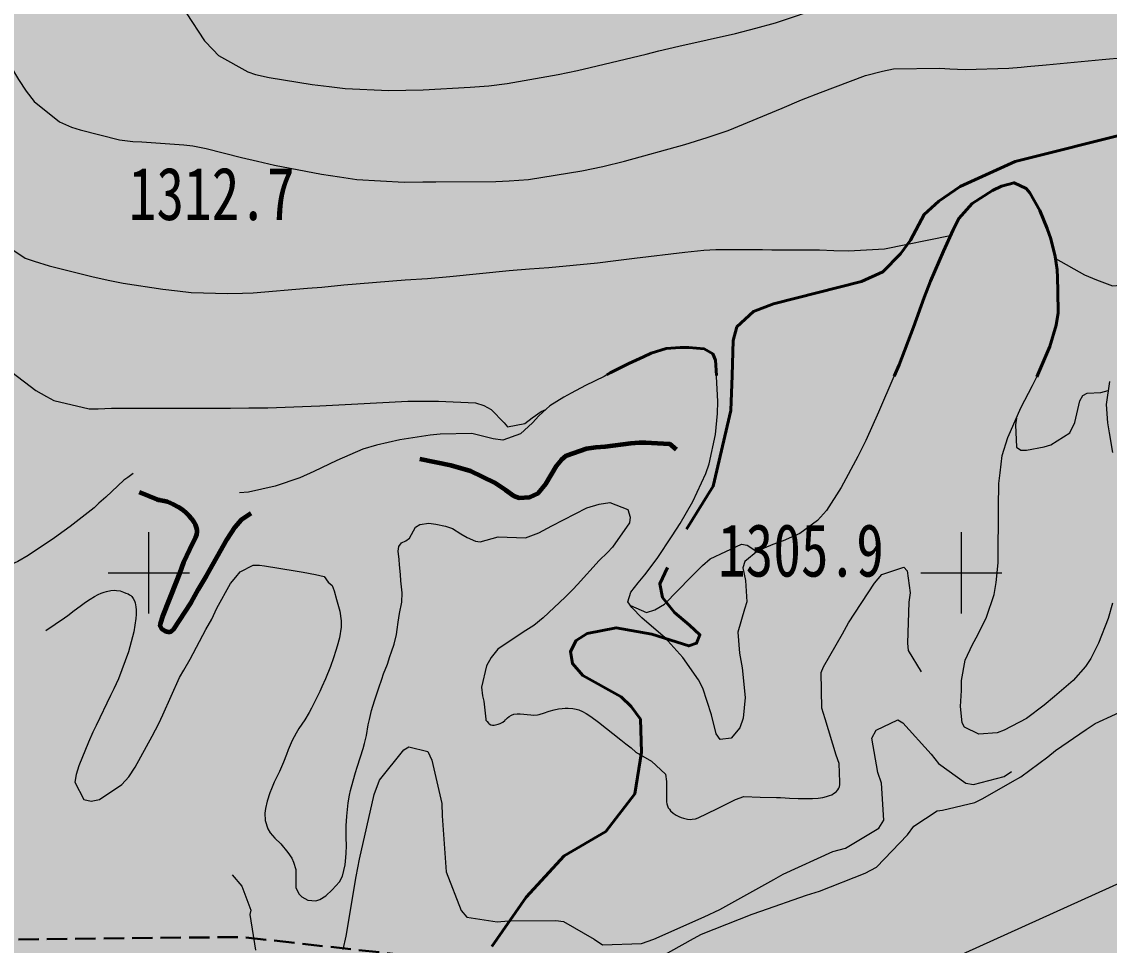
# Model space of a CAD drawing. Header units: inches. Extents: x 38461960 to 38462875, y 4135560 to 4136840.
# Drawn here: x 38462484.4 to 38462618.2, y 4135854.2 to 4135967.8 of the extents above; entities that cross this region are included whole.
import ezdxf

# ---------------------------------------------------------------- set-up
doc = ezdxf.new("R2010")
doc.units = ezdxf.units.IN
doc.header["$MEASUREMENT"] = 0
doc.linetypes.add('建筑中的公路', pattern=[0.006, 0.0025, -0.001, 0.0025])
doc.layers.get('0').update_dxf_attribs({"lineweight": 0})
doc.layers.add('地面等高线', color=3, linetype='Continuous', lineweight=0, true_color=0x00ff00)
doc.layers.add('经纬网', color=7, linetype='Continuous', lineweight=0)
doc.styles.add('宋体', font='')
doc.styles.get('宋体').set_extended_font_data('宋体')

msp = doc.modelspace()

# ---------------------------------------------------------------- hatches: boundary and pattern name
at = {"lineweight": 120, "true_color": 0x00ff00}
h = msp.add_hatch(dxfattribs=at)
h.set_pattern_fill('巨砾', color=3, scale=8333.333333, style=0, pattern_type=2)
h.set_pattern_definition([(97.35238, (38462017.5, 4135612.5), (-150, 1150), [1.3024, -1561.5476]), (112.47943, (38462017.3333, 4135613.7917), (350, -850), [1.3077, -1567.9278]), (127.74681, (38462016.8333, 4135615), (850, -1100), [1.3068, -1958.92276]), (142.25319, (38462016.0333, 4135616.0333), (-1100, 850), [1.3068, -1958.92276]), (157.52057, (38462015, 4135616.8333), (-850, 350), [1.3077, -1567.9278]), (172.64762, (38462013.7917, 4135617.3333), (1150, -150), [1.3024, -1561.5476]), (187.35238, (38462012.5, 4135617.5), (-1150, -150), [1.3024, -1561.5476]), (202.47943, (38462011.2083, 4135617.3333), (850, 350), [1.3077, -1567.9278]), (217.74681, (38462010, 4135616.8333), (1100, 850), [1.3068, -1958.92276]), (232.25319, (38462008.9667, 4135616.0333), (-850, -1100), [1.3068, -1958.92276]), (247.52057, (38462008.1667, 4135615), (-350, -850), [1.3077, -1567.9278]), (262.64762, (38462007.6667, 4135613.7917), (150, 1150), [1.3024, -1561.5476]), (277.35238, (38462007.5, 4135612.5), (150, -1150), [1.3024, -1561.5476]), (292.47943, (38462007.6667, 4135611.2083), (-350, 850), [1.3077, -1567.9278]), (307.74681, (38462008.1667, 4135610), (-850, 1100), [1.3068, -1958.92276]), (322.25319, (38462008.9667, 4135608.9667), (1100, -850), [1.3068, -1958.92276]), (337.52057, (38462010, 4135608.1667), (850, -350), [1.3077, -1567.9278]), (352.64762, (38462011.2083, 4135607.6667), (-1150, 150), [1.3024, -1561.5476]), (7.35238, (38462012.5, 4135607.5), (1150, 150), [1.3024, -1561.5476]), (22.47943, (38462013.7917, 4135607.6667), (-850, -350), [1.3077, -1567.9278]), (37.74681, (38462015, 4135608.1667), (-1100, -850), [1.3068, -1958.92276]), (52.25319, (38462016.0333, 4135608.9667), (850, 1100), [1.3068, -1958.92276]), (67.52057, (38462016.8333, 4135610), (350, 850), [1.3077, -1567.9278]), (82.64762, (38462017.3333, 4135611.2083), (-150, -1150), [1.3024, -1561.5476]), (97.35238, (38461992.5, 4135587.5), (-150, 1150), [1.3024, -1561.5476]), (112.47943, (38461992.3333, 4135588.7917), (350, -850), [1.3077, -1567.9278]), (127.74681, (38461991.8333, 4135590), (850, -1100), [1.3068, -1958.92276]), (142.25319, (38461991.0333, 4135591.0333), (-1100, 850), [1.3068, -1958.92276]), (157.52057, (38461990, 4135591.8333), (-850, 350), [1.3077, -1567.9278]), (172.64762, (38461988.7917, 4135592.3333), (1150, -150), [1.3024, -1561.5476]), (187.35238, (38461987.5, 4135592.5), (-1150, -150), [1.3024, -1561.5476]), (202.47943, (38461986.2083, 4135592.3333), (850, 350), [1.3077, -1567.9278]), (217.74681, (38461985, 4135591.8333), (1100, 850), [1.3068, -1958.92276]), (232.25319, (38461983.9667, 4135591.0333), (-850, -1100), [1.3068, -1958.92276]), (247.52057, (38461983.1667, 4135590), (-350, -850), [1.3077, -1567.9278]), (262.64762, (38461982.6667, 4135588.7917), (150, 1150), [1.3024, -1561.5476]), (277.35238, (38461982.5, 4135587.5), (150, -1150), [1.3024, -1561.5476]), (292.47943, (38461982.6667, 4135586.2083), (-350, 850), [1.3077, -1567.9278]), (307.74681, (38461983.1667, 4135585), (-850, 1100), [1.3068, -1958.92276]), (322.25319, (38461983.9667, 4135583.9667), (1100, -850), [1.3068, -1958.92276]), (337.52057, (38461985, 4135583.1667), (850, -350), [1.3077, -1567.9278]), (352.64762, (38461986.2083, 4135582.6667), (-1150, 150), [1.3024, -1561.5476]), (7.35238, (38461987.5, 4135582.5), (1150, 150), [1.3024, -1561.5476]), (22.47943, (38461988.7917, 4135582.6667), (-850, -350), [1.3077, -1567.9278]), (37.74681, (38461990, 4135583.1667), (-1100, -850), [1.3068, -1958.92276]), (52.25319, (38461991.0333, 4135583.9667), (850, 1100), [1.3068, -1958.92276]), (67.52057, (38461991.8333, 4135585), (350, 850), [1.3077, -1567.9278]), (82.64762, (38461992.3333, 4135586.2083), (-150, -1150), [1.3024, -1561.5476])])
h.paths.add_polyline_path([(38462660, 4135600), (38462660, 4135675), (38462800, 4135675), (38462800, 4136800), (38462000, 4136800), (38462000, 4135600)], flags=17)
h.paths.add_polyline_path([(38462396.93, 4136644.89), (38462451.42, 4136622.46), (38462487.74, 4136600.87), (38462505.33, 4136589.81), (38462503.48, 4136560.97), (38462492.45, 4136536.45), (38462489.06, 4136523.08), (38462478.39, 4136495.53), (38462468.47, 4136462.35), (38462468.2, 4136443.1), (38462476.65, 4136393.87), (38462478.05, 4136375.59), (38462476.15, 4136365.62), (38462473.19, 4136361.37), (38462467.55, 4136359.33), (38462461.56, 4136358.29), (38462450.42, 4136355.44), (38462448.26, 4136353.21), (38462447, 4136341.8), (38462449.04, 4136311.33), (38462448.21, 4136269.54), (38462447.17, 4136256.39), (38462447.75, 4136243.19), (38462448.23, 4136239.77), (38462448.78, 4136236.96), (38462449.26, 4136235.12), (38462458.24, 4136213.14), (38462472.79, 4136161.02), (38462480.46, 4136112.33), (38462477.29, 4135986.92), (38462472.12, 4135891.12), (38462475.29, 4135864.27), (38462478.87, 4135842.7), (38462473.98, 4135822.18), (38462401.35, 4135733.71), (38462325.15, 4135660.69), (38462251.07, 4135600.02), (38462101.17, 4135603.82), (38462175.51, 4135691.05), (38462233.46, 4135765.13), (38462243.78, 4135793.44), (38462248.27, 4135805.88), (38462259.92, 4135837.63), (38462296.44, 4135908.69), (38462304.1, 4135930.5), (38462264.94, 4135961.98), (38462265.47, 4136026.01), (38462271.71, 4136058.7), (38462279.64, 4136078.81), (38462310.86, 4136106.33), (38462297.49, 4136133.43), (38462238.64, 4136182.82), (38462195.33, 4136180.71), (38462177.89, 4136193.49), (38462167.97, 4136218.63), (38462184.49, 4136241.46), (38462199.06, 4136246.01), (38462221.42, 4136258.45), (38462242.06, 4136288.87), (38462219.3, 4136310.84), (38462202.63, 4136311.63), (38462180.14, 4136325.12), (38462175.38, 4136354.76), (38462180.14, 4136398.68), (38462188.75, 4136421.38), (38462204.47, 4136444.93), (38462208.06, 4136473.11), (38462197.85, 4136513.99), (38462193.09, 4136530.92), (38462193.9, 4136584.41), (38462197.08, 4136626.22), (38462223.54, 4136719.35), (38462246.29, 4136716.18), (38462287.94, 4136693.24), (38462313.34, 4136680.54), (38462352.5, 4136663.87), (38462375.49, 4136651.58)], flags=0)

# ---------------------------------------------------------------- linework, layer by layer
at = {"color": 7, "linetype": '建筑中的公路', "lineweight": 30, "ltscale": 1000, "flags": 128}
msp.add_lwpolyline([(38462417.51, 4135856.83), (38462460.35, 4135854.65), (38462511.42, 4135855.18), (38462539.99, 4135852.01), (38462602.96, 4135853.07), (38462669.11, 4135848.83), (38462706.15, 4135854.65), (38462743.72, 4135862.06), (38462773.36, 4135874.76), (38462800, 4135884.75)], dxfattribs=at)
at = {"layer": '地面等高线', "color": 55, "lineweight": 18, "true_color": 0xa59152, "flags": 128}
for points in [[(38462476.89, 4135979.62), (38462477.3, 4135976.77), (38462477.57, 4135975.35), (38462478.04, 4135973.25), (38462479.82, 4135968.08), (38462480.63, 4135966.36), (38462481.5, 4135964.77), (38462483.96, 4135960.71), (38462484.91, 4135959.29), (38462485.88, 4135958.01), (38462489.02, 4135955.5), (38462490.5, 4135954.86), (38462491.55, 4135954.52), (38462496.41, 4135953.3), (38462498.03, 4135953.09), (38462499.15, 4135953.06), (38462504.32, 4135952.68), (38462505.43, 4135952.54), (38462507.05, 4135952.23), (38462511.4, 4135951.11), (38462513.36, 4135950.67), (38462515.46, 4135950.19)], [(38462504.61, 4135968.93), (38462506.87, 4135965.48), (38462507.91, 4135964.37), (38462508.59, 4135963.69), (38462512.2, 4135961.66), (38462513.14, 4135961.35), (38462514.83, 4135960.95), (38462520.1, 4135960.09), (38462522.19, 4135959.85), (38462524.15, 4135959.61), (38462529.52, 4135959.37), (38462531.65, 4135959.4), (38462533.78, 4135959.43), (38462539.55, 4135959.76), (38462541.85, 4135959.96), (38462544.11, 4135960.22), (38462550.36, 4135961.33), (38462552.76, 4135961.83), (38462554.32, 4135962.2), (38462561.21, 4135963.84), (38462562.76, 4135964.25), (38462565.23, 4135964.82), (38462572.19, 4135966.39), (38462574.72, 4135967.03), (38462577.12, 4135967.7), (38462583.24, 4135969.75)], [(38462515.46, 4135950.19), (38462521.26, 4135949.07), (38462523.46, 4135948.73), (38462525.59, 4135948.42), (38462531.43, 4135948.08), (38462533.72, 4135948.11), (38462535.31, 4135948.14), (38462542.71, 4135948.16), (38462544.33, 4135948.26), (38462546.73, 4135948.42), (38462553.28, 4135949.46), (38462555.88, 4135950.03), (38462558.55, 4135950.67), (38462565.98, 4135952.71), (38462568.72, 4135953.59), (38462571.32, 4135954.46), (38462577.95, 4135957.19), (38462580.31, 4135958.23), (38462582.65, 4135959.14), (38462588.22, 4135961.22), (38462590.28, 4135961.76), (38462591.63, 4135962.03), (38462597.34, 4135962.12), (38462598.59, 4135962.02), (38462600.48, 4135961.95), (38462605.85, 4135962.11), (38462607.34, 4135962.24), (38462608.08, 4135962.34), (38462610.45, 4135962.54), (38462617.34, 4135963.17), (38462620.07, 4135963.44)], [(38462481.11, 4135941.19), (38462484.79, 4135938.72), (38462485.9, 4135938.35), (38462487.72, 4135937.77), (38462492.99, 4135936.48), (38462494.98, 4135936.04), (38462496.84, 4135935.66), (38462501.74, 4135934.91), (38462503.52, 4135934.71), (38462505.21, 4135934.5), (38462509.71, 4135934.39), (38462511.53, 4135934.42), (38462512.85, 4135934.45), (38462519.53, 4135935.05), (38462521.29, 4135935.18), (38462523.99, 4135935.45), (38462531.56, 4135936.05), (38462534.29, 4135936.24), (38462537.06, 4135936.48), (38462544.33, 4135937.21), (38462546.86, 4135937.41), (38462549.23, 4135937.57)], [(38462549.23, 4135937.57), (38462555.2, 4135938.14), (38462557.47, 4135938.44), (38462559.76, 4135938.74), (38462565.95, 4135939.47), (38462568.31, 4135939.7), (38462569.8, 4135939.8), (38462575.54, 4135939.79), (38462576.69, 4135939.76), (38462578.34, 4135939.75), (38462582.53, 4135939.75), (38462584.29, 4135939.68), (38462586.11, 4135939.64), (38462590.53, 4135939.9), (38462598.63, 4135941.51)], [(38462611.6, 4135938.67), (38462615.17, 4135936.66), (38462616.65, 4135936.07), (38462618.58, 4135935.33), (38462621.47, 4135935.59)], [(38462483.13, 4135924.69), (38462486.1, 4135922.44), (38462487.41, 4135921.69), (38462488.32, 4135921.22), (38462492.68, 4135920.2), (38462493.76, 4135920.2), (38462495.41, 4135920.26), (38462500.21, 4135920.29), (38462502.07, 4135920.29), (38462504.09, 4135920.28), (38462510.04, 4135920.27), (38462512.3, 4135920.3), (38462514.66, 4135920.33), (38462521.05, 4135920.56), (38462523.38, 4135920.66), (38462524.93, 4135920.76), (38462531.86, 4135921.12), (38462533.41, 4135921.15), (38462535.67, 4135921.15), (38462540.2, 4135920.94), (38462541.21, 4135920.6), (38462542.12, 4135920.09), (38462543.74, 4135918.46), (38462544.14, 4135917.96), (38462546.27, 4135918.39), (38462547.19, 4135919.1), (38462548.27, 4135919.88), (38462548.87, 4135920.11)], [(38462606.77, 4135919.05), (38462606.66, 4135918.23), (38462606.79, 4135915.49), (38462607.33, 4135915.12), (38462608.01, 4135915.09), (38462610.2, 4135915.52), (38462611.01, 4135915.76), (38462613.35, 4135917.24), (38462613.95, 4135918.52), (38462614.57, 4135921.19), (38462614.94, 4135921.83), (38462615.48, 4135922.13), (38462617.17, 4135922.2), (38462618.06, 4135922.45)], [(38462556.74, 4135908.67), (38462558.94, 4135907.78), (38462559.24, 4135906.87), (38462559.17, 4135906.16), (38462557.07, 4135903.16), (38462556.43, 4135902.52), (38462555.42, 4135901.54), (38462552.74, 4135898.57), (38462552.17, 4135897.97), (38462551.25, 4135897.02), (38462548.55, 4135894.46), (38462547.4, 4135893.52), (38462546.08, 4135892.71), (38462542.94, 4135890.59), (38462542.12, 4135889.57), (38462541.55, 4135888.56), (38462540.94, 4135885.93), (38462541.07, 4135884.88), (38462541.24, 4135884.21), (38462541.47, 4135881.98), (38462541.47, 4135881.88)], [(38462543, 4135904.42), (38462546.37, 4135904.33), (38462547.99, 4135904.93), (38462549.61, 4135905.77), (38462553.91, 4135908), (38462555.43, 4135908.47), (38462556.74, 4135908.67)], [(38462521.6, 4135899.57), (38462522.07, 4135898.86), (38462522.55, 4135898.46), (38462522.8, 4135897.77), (38462523.1, 4135896.71), (38462523.33, 4135895.86), (38462523.49, 4135895.27), (38462523.69, 4135894.08), (38462523.69, 4135893.31), (38462523.48, 4135892), (38462523.18, 4135890.96), (38462523.02, 4135890.44), (38462522.74, 4135889.56), (38462522.36, 4135888.49), (38462521.74, 4135886.95), (38462521.3, 4135885.97), (38462521.04, 4135885.39), (38462520.49, 4135884.27), (38462520.02, 4135883.35), (38462519.74, 4135882.8), (38462519.2, 4135881.9), (38462518.48, 4135880.84), (38462518.14, 4135880.29), (38462517.66, 4135879.36), (38462517.16, 4135878.23), (38462516.94, 4135877.65), (38462516.59, 4135876.69), (38462516.1, 4135875.57), (38462515.43, 4135874.23), (38462515.08, 4135873.43), (38462514.89, 4135872.93), (38462514.57, 4135871.89), (38462514.36, 4135870.98), (38462514.29, 4135870.43), (38462514.34, 4135869.53), (38462514.66, 4135868.49), (38462514.94, 4135868.02), (38462515.51, 4135867.36), (38462516.23, 4135866.64), (38462517.12, 4135865.59), (38462517.59, 4135864.87), (38462517.82, 4135864.41), (38462518.08, 4135863.5), (38462518.1, 4135862.75), (38462518.09, 4135861.27), (38462518.47, 4135860.48), (38462518.83, 4135860.11), (38462519.56, 4135859.71), (38462520.56, 4135859.65), (38462521.04, 4135859.8), (38462521.8, 4135860.26), (38462522.57, 4135861), (38462523.45, 4135861.99), (38462523.84, 4135862.67), (38462524.18, 4135864.06), (38462524.25, 4135864.95), (38462524.28, 4135865.5), (38462524.31, 4135866.39), (38462524.29, 4135867.41), (38462524.28, 4135867.95), (38462524.29, 4135868.86), (38462524.36, 4135870.04), (38462524.54, 4135871.71), (38462524.71, 4135872.66), (38462524.84, 4135873.23), (38462525.14, 4135874.39), (38462525.43, 4135875.42), (38462525.64, 4135876.07), (38462526.05, 4135877.35), (38462526.36, 4135878.37), (38462526.53, 4135878.98), (38462526.78, 4135880), (38462527, 4135881.3), (38462527.15, 4135881.97), (38462527.41, 4135883.05), (38462527.79, 4135884.25), (38462528.32, 4135885.83), (38462528.67, 4135886.91), (38462528.9, 4135887.56), (38462529.36, 4135888.76), (38462529.68, 4135889.72), (38462529.86, 4135890.29), (38462530.21, 4135891.22), (38462530.49, 4135892.43), (38462530.57, 4135893.02), (38462530.68, 4135893.93), (38462530.85, 4135894.98), (38462531.14, 4135896.39), (38462531.16, 4135897.55), (38462531.02, 4135899.02), (38462530.97, 4135899.8), (38462530.87, 4135900.98), (38462530.8, 4135901.66), (38462530.69, 4135902.68), (38462530.77, 4135903.23), (38462531.09, 4135903.69), (38462531.63, 4135903.94), (38462532.08, 4135904.26), (38462532.32, 4135904.73), (38462532.82, 4135905.61), (38462533.35, 4135905.95)], [(38462533.35, 4135905.95), (38462534.45, 4135906.1), (38462535.34, 4135905.99), (38462536.5, 4135905.76), (38462537.36, 4135905.44), (38462538.42, 4135904.81), (38462539.19, 4135904.34), (38462540.2, 4135903.92), (38462540.76, 4135903.81), (38462543, 4135904.42)], [(38462559.28, 4135895.97), (38462561.26, 4135895.13), (38462562.28, 4135895.44), (38462563.46, 4135896.14), (38462566.71, 4135899.48), (38462568.13, 4135900.9), (38462569.08, 4135901.71), (38462572.96, 4135903.52), (38462573.64, 4135903.39), (38462574.58, 4135902.78), (38462574.82, 4135902.59)], [(38462487.31, 4135892.9), (38462488.46, 4135893.69), (38462489.61, 4135894.48), (38462490.03, 4135894.77), (38462490.83, 4135895.37), (38462491.56, 4135895.92), (38462492.21, 4135896.38), (38462492.79, 4135896.77), (38462493.3, 4135897.08), (38462493.75, 4135897.32), (38462494.15, 4135897.49), (38462494.5, 4135897.63), (38462494.8, 4135897.72), (38462495.33, 4135897.83), (38462495.73, 4135897.85), (38462496.02, 4135897.84), (38462496.47, 4135897.77), (38462496.9, 4135897.63), (38462497.18, 4135897.52), (38462497.46, 4135897.4), (38462497.63, 4135897.31), (38462497.78, 4135897.21), (38462497.9, 4135897.09), (38462498.09, 4135896.83), (38462498.22, 4135896.56), (38462498.31, 4135896.3), (38462498.41, 4135895.82), (38462498.44, 4135895.45), (38462498.44, 4135894.89), (38462498.39, 4135894.37), (38462498.28, 4135893.56), (38462498.16, 4135892.75), (38462497.82, 4135891.53), (38462497.48, 4135890.29), (38462496.26, 4135886.95), (38462495.68, 4135885.73), (38462495.27, 4135884.92), (38462493.51, 4135881.21), (38462493.1, 4135880.4), (38462492.56, 4135879.18), (38462491.38, 4135876.25), (38462491.04, 4135875.2), (38462490.9, 4135874.22), (38462492.01, 4135872.09), (38462492.92, 4135871.92), (38462493.93, 4135872.12), (38462496.67, 4135873.94), (38462497.55, 4135874.89), (38462498.33, 4135876.07), (38462500.43, 4135879.91), (38462501.25, 4135881.47), (38462501.72, 4135882.51), (38462503.79, 4135887.14), (38462504.3, 4135888.01), (38462505.07, 4135889.36), (38462507, 4135893.01), (38462507.75, 4135894.32), (38462508.39, 4135895.64), (38462510.05, 4135898.71), (38462510.7, 4135899.48), (38462511.24, 4135900.13), (38462512.83, 4135900.93), (38462513.64, 4135900.93), (38462514.25, 4135900.86), (38462518.03, 4135900.25), (38462519.01, 4135900.08), (38462520.53, 4135899.81), (38462521.6, 4135899.57)], [(38462582.81, 4135883.33), (38462582.75, 4135887.75), (38462583.02, 4135888.43), (38462585.39, 4135892.48), (38462586.1, 4135893.86), (38462589.32, 4135898.72), (38462590.23, 4135899.8), (38462592.9, 4135900.71), (38462593.34, 4135900.27), (38462593.71, 4135897.53), (38462593.54, 4135896.41), (38462593.36, 4135891.35), (38462593.46, 4135890.44), (38462595.05, 4135887.81)], [(38462541.47, 4135881.88), (38462541.63, 4135881.7), (38462541.79, 4135881.51), (38462541.88, 4135881.42), (38462542.09, 4135881.31), (38462542.3, 4135881.27), (38462542.49, 4135881.27), (38462542.68, 4135881.29), (38462542.99, 4135881.37), (38462543.23, 4135881.46), (38462543.55, 4135881.64), (38462543.82, 4135881.85), (38462543.87, 4135881.91), (38462543.93, 4135881.96), (38462544.16, 4135882.17), (38462544.34, 4135882.31), (38462544.63, 4135882.48), (38462544.93, 4135882.6), (38462545.34, 4135882.66), (38462545.71, 4135882.66), (38462547.02, 4135882.52), (38462547.34, 4135882.5), (38462547.82, 4135882.52), (38462548.06, 4135882.56), (38462548.29, 4135882.63), (38462548.44, 4135882.69), (38462548.59, 4135882.74), (38462549.29, 4135882.97), (38462549.89, 4135883.14), (38462550.41, 4135883.25), (38462550.86, 4135883.32), (38462551.25, 4135883.35), (38462551.59, 4135883.35), (38462552.17, 4135883.31), (38462552.6, 4135883.23), (38462552.92, 4135883.14), (38462553.38, 4135882.95), (38462553.84, 4135882.69), (38462554.4, 4135882.32), (38462555.35, 4135881.63), (38462558.08, 4135879.47), (38462558.72, 4135878.97), (38462559.36, 4135878.47), (38462559.94, 4135877.93), (38462561.86, 4135876.84), (38462563.58, 4135875.22), (38462563.71, 4135874.34), (38462563.71, 4135873.09), (38462563.71, 4135871.84), (38462563.74, 4135871.57), (38462563.82, 4135871.32), (38462563.93, 4135871.1), (38462564.06, 4135870.91), (38462564.22, 4135870.73), (38462564.55, 4135870.42), (38462564.9, 4135870.19), (38462565.23, 4135870.02), (38462565.53, 4135869.89), (38462565.8, 4135869.8), (38462566.28, 4135869.7), (38462566.64, 4135869.66), (38462566.89, 4135869.67), (38462567.26, 4135869.72), (38462567.59, 4135869.84), (38462569.9, 4135870.97), (38462572.22, 4135872.1), (38462573.24, 4135872.47), (38462575.23, 4135872.41), (38462577.23, 4135872.36), (38462577.76, 4135872.34), (38462578.3, 4135872.31), (38462578.84, 4135872.28), (38462579.91, 4135872.23), (38462580.86, 4135872.22), (38462581.68, 4135872.24), (38462582.36, 4135872.29), (38462582.93, 4135872.37), (38462583.39, 4135872.47), (38462583.76, 4135872.58), (38462584.05, 4135872.7), (38462584.28, 4135872.83), (38462584.46, 4135872.95), (38462584.6, 4135873.07), (38462584.81, 4135873.31), (38462584.93, 4135873.51), (38462584.99, 4135873.68), (38462585.05, 4135873.95), (38462585.06, 4135874.26), (38462585.01, 4135875.4), (38462584.96, 4135876.54), (38462584.59, 4135877.55), (38462583.25, 4135882.04), (38462582.81, 4135883.33)], [(38462561.82, 4135852.09), (38462567.03, 4135854.98), (38462568.01, 4135855.52), (38462574.26, 4135858.01), (38462575.31, 4135858.38), (38462580.95, 4135860.33), (38462582.54, 4135860.84), (38462588.15, 4135863.06), (38462589.57, 4135863.76), (38462593.39, 4135867.74), (38462594.14, 4135868.82), (38462597.04, 4135870.71), (38462597.68, 4135870.81), (38462601.64, 4135871.75), (38462602.65, 4135872.22), (38462606.3, 4135874.34), (38462607.32, 4135874.91), (38462610.66, 4135877.37), (38462611.58, 4135878.12), (38462615.36, 4135880.74), (38462616.48, 4135881.48), (38462621.48, 4135883.74)], [(38462523.9, 4135853.63), (38462524.3, 4135855.29), (38462525.5, 4135862.61), (38462525.91, 4135864.78), (38462527.74, 4135872.71), (38462528.39, 4135874.47), (38462531.4, 4135878.21), (38462532.01, 4135878.58), (38462534.34, 4135878), (38462534.84, 4135876.95), (38462536.05, 4135871.62), (38462536.11, 4135870.1), (38462536.61, 4135863.21), (38462538.46, 4135858.44), (38462539.13, 4135857.63), (38462542.88, 4135857.05), (38462544.27, 4135857.18), (38462550.11, 4135857.21), (38462551.02, 4135857.1), (38462554.8, 4135854.9), (38462555.85, 4135854.22), (38462560.64, 4135854.39), (38462562.16, 4135854.92), (38462568.35, 4135857.68), (38462570.28, 4135858.56), (38462576.93, 4135862.26), (38462578.08, 4135862.9), (38462584.2, 4135865.7), (38462585.72, 4135866.1), (38462589.85, 4135868.59), (38462590.45, 4135869.57), (38462590.16, 4135874.1), (38462589.72, 4135875.41), (38462588.98, 4135879.64), (38462589.53, 4135880.65), (38462592.2, 4135881.93), (38462592.8, 4135881.56), (38462596.28, 4135877.67), (38462597.19, 4135876.55), (38462600.53, 4135874.11), (38462601.51, 4135873.94), (38462605.26, 4135874.92), (38462606.17, 4135875.57)], [(38462556.21, 4135829.12), (38462600.54, 4135853.29), (38462627.31, 4135865.36), (38462648.07, 4135873.31), (38462659.22, 4135874.31), (38462667.61, 4135873.36), (38462676.8, 4135869.3), (38462692.07, 4135860.44), (38462712.07, 4135851.21), (38462715.72, 4135848.36)], [(38462510.25, 4135862.83), (38462511.43, 4135861.45), (38462512.55, 4135858.5), (38462512.45, 4135857.97), (38462513.12, 4135853.58)]]:
    msp.add_lwpolyline(points, dxfattribs=at)
at = {"layer": '地面等高线', "color": 55, "lineweight": 40, "true_color": 0xa59152, "flags": 128}
for points in [[(38462571.78, 4135924.29), (38462571.93, 4135928.61), (38462572.38, 4135930.27), (38462574.41, 4135932.17), (38462576.88, 4135933.1), (38462587.71, 4135935.88), (38462590.34, 4135937.05), (38462592.5, 4135939.28), (38462593.75, 4135940.93), (38462595.42, 4135944.09), (38462597.21, 4135945.75), (38462599.84, 4135947.57), (38462606.62, 4135950.64), (38462621.17, 4135954.27)], [(38462609.28, 4135924.12), (38462609.55, 4135924.69), (38462610.88, 4135927.86), (38462611.68, 4135930.47), (38462611.91, 4135932), (38462611.88, 4135934.65), (38462611.81, 4135936.35), (38462611.77, 4135937.31), (38462611.56, 4135938.93), (38462611.01, 4135941.11), (38462610.54, 4135942.37), (38462609.64, 4135944.6), (38462608.43, 4135946.79), (38462607.96, 4135947.31), (38462606.48, 4135948.02), (38462604.95, 4135947.59), (38462603.82, 4135947.04), (38462601.32, 4135945.44), (38462599.7, 4135943.62), (38462598.99, 4135942.23), (38462597.8, 4135939.58), (38462596.21, 4135935.89), (38462595.41, 4135933.89), (38462594.12, 4135930.24), (38462592.35, 4135925.59), (38462591.71, 4135924.2)], [(38462569.85, 4135924.3), (38462569.74, 4135926.17), (38462569.4, 4135926.95), (38462568.36, 4135927.57), (38462566.44, 4135927.72), (38462565.39, 4135927.72), (38462563.65, 4135927.6), (38462561.82, 4135927.05), (38462560.86, 4135926.57), (38462559.06, 4135925.76), (38462556.79, 4135924.6), (38462556.38, 4135924.36)]]:
    msp.add_lwpolyline(points, dxfattribs=at)
at = {"layer": '地面等高线', "color": 3, "lineweight": 0, "true_color": 0x00ff00, "flags": 128}
for points in [[(38462556.38, 4135924.36), (38462556.05, 4135924.17), (38462553.73, 4135923.05), (38462551.98, 4135922.1), (38462551.06, 4135921.63), (38462549.36, 4135920.55), (38462548, 4135919.34), (38462547.21, 4135918.47), (38462545.76, 4135917.13), (38462543.58, 4135916.32), (38462542.36, 4135916.5), (38462539.75, 4135917.17), (38462535.87, 4135917.06), (38462534.61, 4135916.94), (38462530.9, 4135916.36), (38462528.02, 4135915.72), (38462526.32, 4135915.21), (38462523.13, 4135913.83), (38462520.29, 4135912.46), (38462518.59, 4135911.69), (38462515.57, 4135910.66), (38462512.26, 4135909.94), (38462511.17, 4135909.86)], [(38462568.17, 4135885.79), (38462567.66, 4135886.84), (38462565.71, 4135889.6), (38462563.51, 4135892.05), (38462562.73, 4135892.71), (38462560.69, 4135894.47), (38462559.44, 4135895.74), (38462558.96, 4135896.44), (38462559.32, 4135897.61), (38462560.24, 4135898.78), (38462561.03, 4135899.74), (38462562.57, 4135901.77), (38462564.42, 4135904.55), (38462565.39, 4135906.07), (38462566.97, 4135908.8), (38462568.56, 4135912.23), (38462568.96, 4135913.41), (38462569.73, 4135917.02), (38462570, 4135919.63), (38462570.01, 4135921.11), (38462569.86, 4135924.16), (38462569.85, 4135924.3)], [(38462591.71, 4135924.2), (38462591.69, 4135924.15), (38462589.79, 4135919.77), (38462588.24, 4135916.29), (38462587.27, 4135914.34), (38462585.19, 4135910.51), (38462583.39, 4135907.69), (38462582.29, 4135906.44), (38462580.1, 4135904.84), (38462578.05, 4135903.94), (38462576.78, 4135903.51), (38462574.95, 4135902.7), (38462573.37, 4135901.4), (38462573.11, 4135900.62), (38462573.44, 4135899.05), (38462573.6, 4135896.43), (38462573.33, 4135895.52), (38462572.49, 4135892.69), (38462572.69, 4135890.12), (38462573.03, 4135888.33), (38462573.39, 4135884.67), (38462573.16, 4135882.1), (38462572.72, 4135880.93), (38462571.66, 4135879.67), (38462570.31, 4135879.5), (38462569.84, 4135880.2), (38462569.24, 4135882.52), (38462568.17, 4135885.79)], [(38462603.08, 4135894.54), (38462604.02, 4135897.32), (38462604.29, 4135898.8), (38462604.52, 4135901.24), (38462604.54, 4135903.99), (38462604.55, 4135905.51), (38462604.57, 4135908.08), (38462604.63, 4135911), (38462604.77, 4135912.31), (38462605.04, 4135914.44), (38462605.71, 4135916.66), (38462606.06, 4135917.4), (38462607.3, 4135920.31), (38462608.76, 4135923.04), (38462609.28, 4135924.12)], [(38462618.22, 4135923.55), (38462617.81, 4135920.72), (38462617.97, 4135918.45), (38462618.18, 4135917.23), (38462618.6, 4135914.83)], [(38462498.07, 4135912.24), (38462497.42, 4135911.75), (38462496.93, 4135911.39), (38462494.7, 4135909.33), (38462493.85, 4135908.56), (38462493.28, 4135907.99), (38462490.32, 4135905.69), (38462489.59, 4135905.16), (38462488.41, 4135904.31), (38462485.17, 4135902.13), (38462483.87, 4135901.4), (38462482.45, 4135900.75), (38462478.35, 4135899.95), (38462476.81, 4135899.99), (38462475.23, 4135900.12), (38462472.63, 4135900.64)], [(38462618.61, 4135896.27), (38462618.07, 4135894.4), (38462616.88, 4135891.36), (38462615.95, 4135889.45), (38462615.29, 4135888.49), (38462613.75, 4135886.76), (38462611.47, 4135884.77), (38462610.2, 4135883.73), (38462608.01, 4135882.09), (38462605.26, 4135880.63), (38462604.39, 4135880.33), (38462602.16, 4135880.13), (38462600.38, 4135881.01), (38462600.08, 4135881.53), (38462599.88, 4135883.54), (38462600.02, 4135885.54), (38462600.03, 4135886.76), (38462600.48, 4135889.24), (38462601.36, 4135891.2), (38462602.03, 4135892.37), (38462603.08, 4135894.54)]]:
    msp.add_lwpolyline(points, dxfattribs=at)
at = {"layer": '地面等高线', "color": 1, "lineweight": 40, "true_color": 0xff0000, "flags": 128}
for points in [[(38462566.16, 4135905.39), (38462569.47, 4135910.66), (38462571.63, 4135919.98), (38462571.78, 4135924.29)], [(38462542.23, 4135854), (38462546.45, 4135860.08), (38462551.12, 4135865.17), (38462556.23, 4135868.17), (38462559.81, 4135872.82), (38462560.62, 4135877.93), (38462560.51, 4135881.98), (38462559.38, 4135883.56), (38462558.12, 4135884.74), (38462553.42, 4135887.38), (38462552.13, 4135888.84), (38462551.89, 4135890.34), (38462552.58, 4135891.68), (38462553.96, 4135892.53), (38462557.53, 4135893.25), (38462561.9, 4135892.47), (38462566.44, 4135891.01), (38462567.41, 4135891.33), (38462567.82, 4135892.38), (38462566.53, 4135893.56), (38462564.7, 4135895.14), (38462563.21, 4135896.97), (38462562.89, 4135898.63), (38462563.83, 4135900.68)]]:
    msp.add_lwpolyline(points, dxfattribs=at)
at = {"layer": '地面等高线', "color": 3, "lineweight": 60, "true_color": 0x00ff00, "flags": 128}
for points in [[(38462533.36, 4135914.05), (38462537.16, 4135913.26), (38462539.61, 4135912.56), (38462542.55, 4135911.12), (38462543.91, 4135910.21), (38462544.92, 4135909.5), (38462545.57, 4135909.22), (38462546.83, 4135909.32), (38462547.93, 4135909.79), (38462548.88, 4135910.94), (38462550.17, 4135913.17), (38462550.77, 4135913.91), (38462551.42, 4135914.45), (38462553.88, 4135915.29)], [(38462553.88, 4135915.29), (38462555.03, 4135915.46), (38462556.18, 4135915.56), (38462559.32, 4135915.96), (38462560.4, 4135916.06), (38462561.11, 4135916.06), (38462564.08, 4135915.88), (38462564.9, 4135915.19)], [(38462498.82, 4135909.95), (38462501.02, 4135909.02), (38462501.16, 4135909), (38462501.3, 4135908.98), (38462501.39, 4135908.97), (38462501.48, 4135908.96), (38462501.88, 4135908.88), (38462502.26, 4135908.77), (38462502.64, 4135908.63), (38462502.99, 4135908.47), (38462503.63, 4135908.11), (38462504.18, 4135907.74), (38462504.61, 4135907.37), (38462504.96, 4135907.03), (38462505.23, 4135906.72), (38462505.43, 4135906.44), (38462505.59, 4135906.19), (38462505.7, 4135905.97), (38462505.83, 4135905.57), (38462505.89, 4135905.28), (38462505.89, 4135905.06), (38462505.85, 4135904.73), (38462505.74, 4135904.41), (38462505.01, 4135902.87), (38462504.28, 4135901.32), (38462503.77, 4135899.94), (38462503.4, 4135898.99), (38462501.67, 4135894.64), (38462501.43, 4135893.83), (38462501.4, 4135893.72), (38462501.38, 4135893.62), (38462501.36, 4135893.52), (38462501.38, 4135893.43), (38462501.46, 4135893.26), (38462501.58, 4135893.12), (38462501.71, 4135893.01), (38462501.99, 4135892.85), (38462502.21, 4135892.77), (38462502.37, 4135892.74), (38462502.6, 4135892.75), (38462502.7, 4135892.79), (38462502.78, 4135892.84), (38462502.9, 4135892.94), (38462503.02, 4135893.05), (38462505.22, 4135896.35), (38462506.13, 4135898.01), (38462507.08, 4135899.63), (38462509.66, 4135904.15), (38462510.64, 4135905.67), (38462511.35, 4135906.51), (38462511.41, 4135906.55), (38462512.61, 4135907.33)]]:
    msp.add_lwpolyline(points, dxfattribs=at)
at = {"layer": '经纬网', "color": 7}
for p, q in [((38462500, 4135895), (38462500, 4135905)), ((38462600, 4135895), (38462600, 4135905)), ((38462495, 4135900), (38462505, 4135900)), ((38462595, 4135900), (38462605, 4135900))]:
    msp.add_line(p, q, dxfattribs=at)

# ---------------------------------------------------------------- texts
at = {"layer": '地面等高线', "color": 55, "true_color": 0xa59152, "style": '宋体', "width": 0.769231}
msp.add_text('1312.7', height=6.5, rotation=360, dxfattribs=at).set_placement((38462497.54, 4135943.42))
at = {"layer": '地面等高线', "color": 94, "true_color": 0x00a500, "style": '宋体', "width": 0.769231}
msp.add_text('1305.9', height=6.5, rotation=360, dxfattribs=at).set_placement((38462570.05, 4135899.54))

doc.saveas('drawing.dxf')
